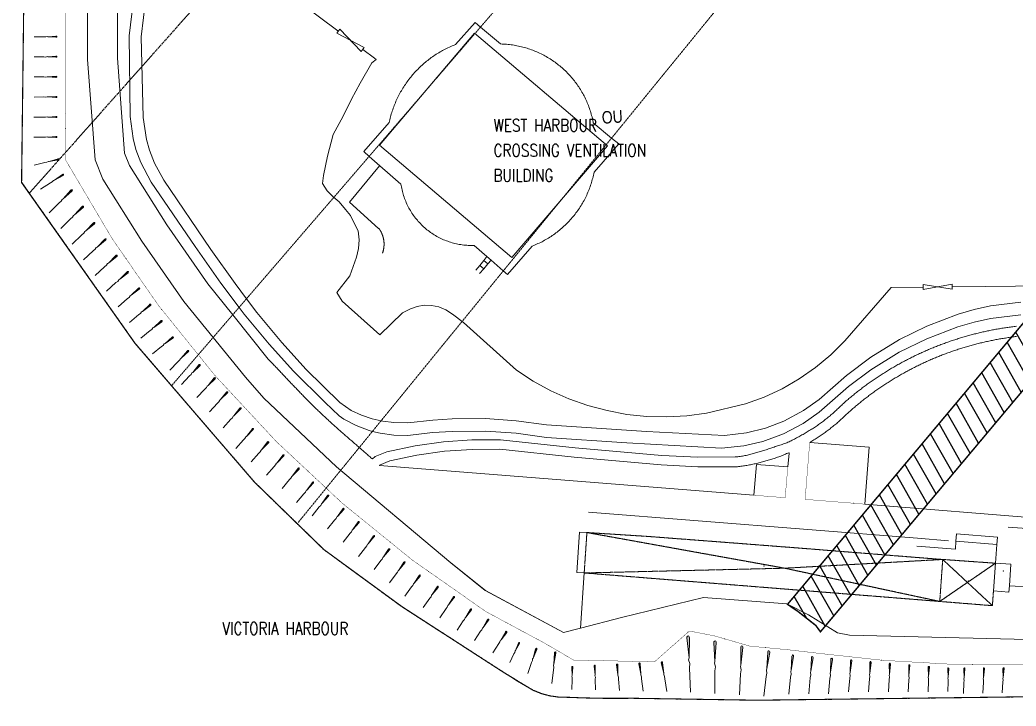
# Model space of a CAD drawing. Header units: millimetres. Extents: x 833924389 to 835767163, y 817400000 to 818811854.
# Drawn here: x 833941157 to 834141050, y 817740402 to 817878026 of the extents above; entities that cross this region are included whole.
import ezdxf

# ---------------------------------------------------------------- set-up
doc = ezdxf.new("R2010")
doc.units = ezdxf.units.MM
doc.header["$LTSCALE"] = 10
doc.header["$MEASUREMENT"] = 0
for name, pattern in [('11sw3b$0$B1_DASHED', [6.5, 1, 5, -0.5]), ('11sw3b$0$B1_HIDDEN', [5.5, 0, 5, -0.5]), ('CENTER', [2, 1.25, -0.25, 0.25, -0.25]), ('DGN Style 2', [15.39188, 9.235128, -6.156752]), ('HIDDEN', [0.375, 0.25, -0.125])]:
    doc.linetypes.add(name, pattern=pattern)
for name, color, linetype, lineweight in [('01_Base_Plan', 5, 'Continuous', 5), ('02_Buiding_Height_Limit', 1, 'CENTER', 18), ('11_Text', 7, 'Continuous', 25)]:
    doc.layers.add(name, color=color, linetype=linetype, lineweight=lineweight)
doc.layers.add('_Drainage Reserve', color=40, linetype='Continuous')
doc.styles.add('CAD_2500_2.5mm', font='arial.ttf', dxfattribs={"width": 0.8, "height": 6.25})
doc.styles.add('ROMANS', font='romans.shx', dxfattribs={"width": 0.8})
doc.linetypes.add('11sw3b$0$B1_BDYF', pattern='A,2.5,-0.5,[130,ltypeshp.shx,S=0.5,R=0,X=0,Y=0],-0.5', length=3.5)

# ---------------------------------------------------------------- blocks, each defined once
blk = doc.blocks.new('11sw3b$0$SLOPE')
at = {"linetype": 'Continuous'}
h = blk.add_hatch(color=0, dxfattribs=at)
edge = h.paths.add_edge_path()
edge.add_line((3.58, 0), (0.31, 0.41))
edge.add_ellipse((0.3, 0.01), major_axis=(0, 0.41), ratio=0.731707, start_angle=358.8413, end_angle=551.2243)
edge.add_line((0.3, -0.4), (3.58, 0))
at = {"color": 0, "linetype": 'Continuous'}
for p, q in [((3.58, 0), (0.3, 0.42)), ((0.3, -0.4), (3.58, 0)), ((3.58, 0), (3.88, -0.14)), ((3.88, -0.14), (4.48, 0.14)), ((4.48, 0.14), (5.18, 0)), ((5.18, 0), (9.13, 0))]:
    blk.add_line(p, q, dxfattribs=at)
blk.add_ellipse((0.3, 0.01), major_axis=(0, 0.41), ratio=0.731707, start_param=6.120326, end_param=9.620679, dxfattribs=at)
blk = doc.blocks.new('11sw3b$0$BDYGA')
at = {"color": 0, "linetype": 'Continuous'}
for p, q in [((0, 0.5), (0, -0.5)), ((1, -0.5), (0, 0.5)), ((0, -0.5), (1, 0.5)), ((1, 0.5), (1, -0.5))]:
    blk.add_line(p, q, dxfattribs=at)

msp = doc.modelspace()

# ---------------------------------------------------------------- hatches: boundary and pattern name
at = {"layer": '_Drainage Reserve'}
h = msp.add_hatch(dxfattribs=at)
h.set_pattern_fill('ANSI31', color=256, scale=20000, angle=75, style=0)
h.paths.add_polyline_path([(834211419, 817954399), (834238350, 817992338), (834245717, 817987808), (834219888, 817951520), (834217855, 817893636), (834101792, 817755300), (834100861, 817756570), (834097304, 817759365), (834095187, 817760805), (834209344, 817896939)])

# ---------------------------------------------------------------- linework, layer by layer
at = {"layer": '01_Base_Plan', "linetype": 'Continuous'}
for p, q in [((834035695, 817829831), (834034879, 817830546)), ((834033441, 817828798), (834034222, 817828125)), ((834034234, 817829762), (834035073, 817829110)), ((834128989, 817773458), (834129097, 817774940)), ((834137306, 817774294), (834129097, 817774940)), ((834137175, 817772814), (834137306, 817774294)), ((834136511, 817763485), (834136908, 817769053)), ((834136511, 817763485), (834139619, 817763263))]:
    msp.add_line(p, q, dxfattribs=at)
at = {"layer": '01_Base_Plan', "linetype": '11sw3b$0$B1_BDYF'}
msp.add_line((834115983, 817824376), (834122383, 817824437), dxfattribs=at)
at = {"layer": '01_Base_Plan', "linetype": '11sw3b$0$B1_DASHED'}
for p in [(834125735, 817761388), (834136908, 817769053)]:
    msp.add_line(p, (834126334, 817769806), dxfattribs=at)
at = {"layer": '01_Base_Plan', "linetype": 'DGN Style 2', "flags": 128}
msp.add_lwpolyline([(834338622, 817759277), (834338622, 817759277), (834330916, 817747247), (834329804, 817745825), (834328533, 817744542), (834327121, 817743415), (834325588, 817742461), (834323954, 817741692), (834322242, 817741118), (834320064, 817740692), (834269700, 817740420), (834219947, 817740502), (834189157, 817741111), (834167964, 817742593), (834089219, 817741581), (834063785, 817741978), (834061978, 817741960), (834060171, 817741956), (834058364, 817741968), (834056557, 817741996), (834054750, 817742038), (834052944, 817742096), (834051139, 817742168), (834049333, 817742204), (834047545, 817742456), (834045800, 817742920), (834044123, 817743590), (834042570, 817744514), (834041023, 817745449), (834039482, 817746393), (834037701, 817747503), (834017750, 817760377), (834002137, 817771798), (833988178, 817785373), (833964222, 817813228), (833941494, 817845470), (833942147, 817900018), (833942261, 817909601), (833942223, 817939877), (833942513, 817969773), (833941157, 817989367), (833943346, 818000018)], dxfattribs=at)
at = {"layer": '01_Base_Plan', "linetype": '11sw3b$0$B1_DASHED', "flags": 128}
for points in [[(834429229, 817872532), (834429231, 817872528), (834429982, 817870602), (834430542, 817868884), (834431342, 817865505), (834430618, 817863856), (834429459, 817862478), (834427958, 817861482), (834426238, 817860949), (834424250, 817860949), (834407947, 817845723), (834402585, 817842839), (834387908, 817828448), (834381119, 817822825), (834376739, 817816234), (834357952, 817790582), (834352079, 817785795), (834346929, 817775094), (834338952, 817759753), (834330929, 817747229), (834329817, 817745807), (834328546, 817744523), (834327134, 817743397), (834325601, 817742443), (834323967, 817741674), (834322255, 817741100), (834320077, 817740674), (834269713, 817740402), (834219960, 817740484), (834189170, 817741093), (834167977, 817742575), (834089232, 817741562), (834063798, 817741960), (834061991, 817741941), (834060184, 817741938), (834058377, 817741950), (834056570, 817741977), (834054764, 817742020), (834052957, 817742077), (834051152, 817742150), (834049346, 817742186), (834047558, 817742438), (834045813, 817742902), (834044136, 817743572), (834042583, 817744496), (834041036, 817745430), (834039496, 817746375), (834037714, 817747485), (834017763, 817760359), (834002150, 817771780), (833988191, 817785355), (833964235, 817813209), (833941507, 817845452), (833942160, 817900000), (833942274, 817909583), (833942236, 817939859), (833942526, 817969755), (833941171, 817989349), (833943359, 818000000)], [(834126334, 817769806), (834124702, 817769923), (834097070, 817772128), (834084909, 817773069), (834067145, 817774430), (834054932, 817775207), (834054538, 817769343), (834054388, 817767103), (834054403, 817767102), (834125735, 817761388)], [(834054932, 817775207), (834094620, 817768054), (834125735, 817761388), (834131290, 817765200), (834136908, 817769053)], [(834054388, 817767103), (834094620, 817768054), (834126334, 817769806), (834131290, 817765200), (834136301, 817760542)], [(834125735, 817761388), (834136301, 817760542), (834136511, 817763485)]]:
    msp.add_lwpolyline(points, dxfattribs=at)
at = {"layer": '01_Base_Plan', "linetype": '11sw3b$0$B1_HIDDEN', "flags": 128}
for points in [[(834356476, 817806061), (834356475, 817806060), (834353345, 817801092), (834348163, 817792024), (834341985, 817781262), (834337800, 817773838), (834333913, 817766265), (834328532, 817756200), (834321657, 817754706), (834314881, 817753111), (834306767, 817751336), (834293676, 817749888), (834251067, 817749260), (834225535, 817749260), (834207535, 817749162), (834176426, 817748966), (834157350, 817748869), (834129069, 817748733), (834114286, 817749581), (834102048, 817750914), (834095263, 817751701), (834087629, 817752428), (834080481, 817754488), (834075513, 817755457), (834068485, 817749278), (834052249, 817749641), (834046190, 817753155), (834034647, 817759359), (834019853, 817769728), (834005821, 817781109), (833992622, 817793444), (833980320, 817806675), (833968978, 817820738), (833959702, 817834092), (833950299, 817849980), (833950140, 817900000), (833949823, 817999892), (833949823, 818000000)], [(834099644, 817793300), (834098719, 817781868), (834110673, 817780902)], [(834095251, 817788381), (834094712, 817782195), (834088429, 817782692)]]:
    msp.add_lwpolyline(points, dxfattribs=at)
at = {"layer": '01_Base_Plan', "linetype": '11sw3b$0$B1_BDYF', "flags": 128}
for points in [[(834160589, 817753870), (834160584, 817753869), (834157830, 817753459), (834154472, 817753500), (834107596, 817754628), (834105227, 817755065), (834099366, 817758699), (834095050, 817760885), (834078358, 817762168), (834061881, 817758152), (834053647, 817756048), (834053643, 817756047), (834050265, 817755184), (834034550, 817763579), (834027603, 817769122), (834004658, 817788360), (833990092, 817802139), (833986430, 817806342), (833974076, 817821522), (833965647, 817833639), (833957767, 817846110), (833956261, 817849957), (833954733, 817870114), (833954735, 817906492), (833954741, 817918468), (833954767, 817966348), (833954815, 817997398), (833954812, 818000000)], [(834005075, 817875784), (834004958, 817875871), (833993616, 817884351), (833976235, 817897344), (833975427, 817898707), (833974886, 817900196), (833974631, 817901760), (833974671, 817903345), (833975004, 817904894), (833975620, 817906354), (833982802, 817916344), (833984151, 817998092), (833984535, 818000000)], [(834012670, 817870077), (834012312, 817870346), (834009952, 817872119)], [(834012670, 817870077), (834011788, 817869417), (834009403, 817865323), (834007665, 817862121), (834006018, 817858737), (834004006, 817855078), (834002908, 817850687), (834002085, 817846845), (834001907, 817845208), (834002814, 817843771), (834004016, 817842569), (834005195, 817841539), (834006476, 817839984), (834007482, 817838795), (834008122, 817837514), (834009033, 817835696), (834009219, 817833932), (834009097, 817832164), (834008670, 817830443), (834007391, 817826720), (834004738, 817823336), (834005794, 817821620), (834013397, 817814877), (834017932, 817819294), (834019516, 817820095), (834020838, 817820566), (834022292, 817820794), (834023763, 817820757), (834025204, 817820457), (834026627, 817819874), (834027968, 817818992), (834030184, 817817353), (834040814, 817807758), (834044164, 817805572), (834047677, 817803657), (834051330, 817802027), (834055100, 817800691), (834058965, 817799657), (834062923, 817798916), (834066927, 817798492), (834070952, 817798390), (834074972, 817798608), (834078962, 817799146), (834086739, 817801031), (834090478, 817802389), (834094087, 817804063), (834097537, 817806042), (834100805, 817808311), (834103865, 817810853), (834106694, 817813649), (834115983, 817824376)], [(834128231, 817824493), (834134884, 817824557), (834146940, 817824672)]]:
    msp.add_lwpolyline(points, dxfattribs=at)
at = {"layer": '01_Base_Plan', "linetype": 'HIDDEN', "ltscale": 20, "flags": 128}
for points in [[(834139922, 818000000), (834033585, 817876599), (834011233, 817850660), (833997428, 817834639), (833995064, 817831895), (833986628, 817822106), (833985134, 817820373), (833983858, 817818891), (833971591, 817804656)], [(834178722, 818000000), (834059889, 817854330), (834038148, 817827680), (834035947, 817824982), (834032006, 817820151), (834023308, 817809489), (834021017, 817806681), (834013625, 817797619), (834011900, 817795505), (834009256, 817792263), (833996984, 817777220)]]:
    msp.add_lwpolyline(points, dxfattribs=at)
at = {"layer": '01_Base_Plan', "flags": 128}
for points in [[(834154470, 817753498), (834107594, 817754626), (834105225, 817755063), (834099364, 817758697), (834095048, 817760883), (834078356, 817762166), (834061879, 817758150), (834053645, 817756046), (834053641, 817756045), (834050263, 817755182), (834034548, 817763577), (834027601, 817769120), (834004656, 817788358), (833990090, 817802137), (833986428, 817806340), (833974074, 817821520), (833965645, 817833637), (833957765, 817846108), (833956259, 817849955), (833954731, 817870112), (833954733, 817906490)], [(834167975, 817742573), (834089230, 817741560), (834063796, 817741958), (834061989, 817741939), (834060182, 817741936), (834058375, 817741948), (834056568, 817741975), (834054762, 817742018), (834052955, 817742075), (834051150, 817742148), (834049344, 817742184), (834047556, 817742436), (834045811, 817742900), (834044134, 817743570), (834042581, 817744494), (834041034, 817745428), (834039494, 817746373), (834037712, 817747483), (834017761, 817760357), (834002148, 817771778), (833988189, 817785353), (833964233, 817813207), (833941505, 817845450), (833942158, 817899998)]]:
    msp.add_lwpolyline(points, dxfattribs=at)
at = {"layer": '01_Base_Plan', "linetype": 'Continuous', "flags": 128}
for points in [[(833960699, 817906496), (833960722, 817870342), (833962165, 817851305), (833963136, 817848826), (833970639, 817836950), (833978877, 817825108), (833983858, 817818891), (833990991, 817809987), (833991170, 817809802), (833991339, 817809627), (833991509, 817809451), (833991678, 817809275), (833991847, 817809098), (833992016, 817808922), (833992185, 817808745), (833992354, 817808569), (833992522, 817808392), (833992691, 817808215), (833992859, 817808038), (833993027, 817807861), (833993195, 817807683), (833993364, 817807506), (833993532, 817807329), (833993700, 817807151), (833993868, 817806974), (833994036, 817806796), (833994203, 817806619), (833994371, 817806441), (833994539, 817806264), (833994707, 817806086), (833994875, 817805909), (833995043, 817805731), (833995211, 817805554), (833995379, 817805376), (833995547, 817805199), (833995716, 817805022), (833995884, 817804845), (833996052, 817804668), (833996221, 817804491), (833996389, 817804314), (833996558, 817804137), (833996727, 817803961), (833996896, 817803784), (833997065, 817803608), (833997234, 817803432), (833997404, 817803256), (833997574, 817803080), (833997743, 817802905), (833997914, 817802730), (833998084, 817802555), (833998254, 817802380), (833998425, 817802205), (833998596, 817802031), (833998768, 817801857), (833998939, 817801683), (833999111, 817801510), (833999283, 817801337), (833999456, 817801164), (833999628, 817800992), (833999801, 817800819), (833999975, 817800648), (834000148, 817800476), (834000322, 817800305), (834000497, 817800135), (834000672, 817799964), (834000847, 817799794), (834001023, 817799625), (834001199, 817799456), (834001375, 817799287), (834001552, 817799119), (834001730, 817798951), (834001907, 817798784), (834002086, 817798617), (834002264, 817798450), (834002443, 817798284), (834002622, 817798118), (834002802, 817797953), (834002982, 817797788), (834003163, 817797623), (834003344, 817797458), (834003525, 817797294), (834003706, 817797130), (834003888, 817796967), (834004070, 817796803), (834004252, 817796640), (834004434, 817796477), (834004617, 817796315), (834004800, 817796153), (834004983, 817795990), (834005166, 817795829), (834005350, 817795667), (834005533, 817795505), (834005717, 817795344), (834005901, 817795183), (834006085, 817795022), (834006269, 817794861), (834006453, 817794700), (834006638, 817794539), (834006822, 817794379), (834007006, 817794218), (834007191, 817794058), (834007376, 817793897), (834007560, 817793737), (834007745, 817793577), (834007929, 817793417), (834008114, 817793256), (834008298, 817793096), (834008483, 817792936), (834008667, 817792776), (834008852, 817792615), (834009036, 817792455), (834009220, 817792295), (834009256, 817792263), (834009404, 817792134), (834009588, 817791974), (834009772, 817791813), (834009956, 817791653), (834010139, 817791492), (834010322, 817791331), (834010506, 817791170), (834010688, 817791009), (834010871, 817790848), (834011054, 817790686), (834011236, 817790524), (834011418, 817790363), (834011600, 817790201), (834011781, 817790038), (834011889, 817789978), (834012073, 817790130), (834012257, 817790284), (834012443, 817790440)], [(833964191, 817884288), (833963088, 817874848), (833963263, 817858643), (833963870, 817854219), (833964447, 817852057), (833965414, 817849435), (833967510, 817845492), (833976318, 817832552), (833981449, 817825232), (833985134, 817820373), (833986176, 817818999), (833991170, 817812968), (833996038, 817807580), (834002381, 817801262), (834005229, 817798591), (834006139, 817797947), (834008639, 817796673), (834011249, 817795674), (834011900, 817795505), (834013413, 817795114), (834016180, 817794723), (834018975, 817794682), (834023974, 817795241), (834027878, 817795490), (834034583, 817795520), (834040717, 817795114), (834046805, 817794264), (834062975, 817793185), (834081946, 817792145), (834086395, 817792597), (834090208, 817793468), (834094401, 817795011), (834098347, 817797111), (834101537, 817799373), (834107417, 817804532), (834111899, 817807869), (834117613, 817811377), (834123128, 817814089), (834129393, 817816477), (834132618, 817817397), (834135893, 817818115), (834141987, 817818903)], [(833966420, 817882435), (833965495, 817874665), (833965880, 817858463), (833966568, 817854050), (833967181, 817851899), (833968193, 817849294), (833970052, 817845856), (833979489, 817831991), (833984316, 817825141), (833986628, 817822106), (833988717, 817819362), (833993713, 817813334), (833998571, 817807937), (834005383, 817801309), (834007656, 817799683), (834009690, 817798753), (834011809, 817798039), (834013625, 817797619), (834013987, 817797536), (834016205, 817797253), (834019000, 817797216), (834023998, 817797776), (834027902, 817798024), (834034608, 817798052), (834040741, 817797644), (834046830, 817796794), (834066906, 817795482), (834082530, 817794689), (834086970, 817795230), (834090767, 817796169), (834094424, 817797554), (834098368, 817799656), (834101557, 817801921), (834107005, 817806726), (834111920, 817810416), (834117635, 817813921), (834123151, 817816631), (834129417, 817819017), (834132642, 817819935), (834135917, 817820652), (834142012, 817821437)], [(834034879, 817830546), (834034879, 817830546), (834032316, 817832794), (834032016, 817832788), (834031716, 817832787), (834031416, 817832793), (834031116, 817832805), (834030817, 817832823), (834030518, 817832848), (834030219, 817832878), (834029921, 817832915), (834029625, 817832958), (834029329, 817833008), (834029034, 817833063), (834028740, 817833125), (834028448, 817833193), (834028157, 817833267), (834027868, 817833347), (834027581, 817833433), (834027295, 817833524), (834027012, 817833622), (834026730, 817833726), (834026451, 817833836), (834026174, 817833951), (834025900, 817834072), (834025628, 817834199), (834025359, 817834332), (834025092, 817834470), (834024829, 817834613), (834024569, 817834763), (834024311, 817834917), (834024058, 817835077), (834023807, 817835242), (834023560, 817835412), (834023317, 817835588), (834023077, 817835768), (834022841, 817835954), (834022609, 817836144), (834022381, 817836339), (834022158, 817836539), (834021938, 817836743), (834021723, 817836952), (834021512, 817837166), (834021306, 817837384), (834021104, 817837606), (834020907, 817837832), (834020715, 817838062), (834020527, 817838296), (834020345, 817838534), (834020167, 817838776), (834019995, 817839022), (834019828, 817839271), (834019666, 817839523), (834019509, 817839779), (834019358, 817840038), (834019212, 817840300), (834019072, 817840565), (834018937, 817840833), (834018808, 817841104), (834018684, 817841378), (834018566, 817841654), (834018454, 817841932), (834018348, 817842212), (834018248, 817842495), (834018154, 817842780), (834018065, 817843067), (834017983, 817843355), (834017906, 817843645), (834017836, 817843937), (834017772, 817844230), (834017714, 817844524), (834017621, 817845086), (834011233, 817850660), (834010140, 817851614), (834015242, 817857424), (834015306, 817857717), (834015374, 817858010), (834015445, 817858301), (834015521, 817858591), (834015601, 817858880), (834015685, 817859168), (834015772, 817859455), (834015864, 817859741), (834015960, 817860025), (834016060, 817860308), (834016163, 817860590), (834016271, 817860870), (834016382, 817861148), (834016498, 817861425), (834016617, 817861701), (834016740, 817861974), (834016867, 817862246), (834016997, 817862516), (834017131, 817862784), (834017270, 817863051), (834017411, 817863315), (834017557, 817863577), (834017706, 817863838), (834017858, 817864096), (834018015, 817864352), (834018175, 817864606), (834018338, 817864858), (834018505, 817865107), (834018675, 817865354), (834018849, 817865599), (834019026, 817865841), (834019206, 817866080), (834019390, 817866317), (834019577, 817866552), (834019768, 817866784), (834019961, 817867013), (834020158, 817867239), (834020358, 817867463), (834020561, 817867684), (834020767, 817867902), (834020976, 817868117), (834021188, 817868329), (834021403, 817868539), (834021621, 817868745), (834021841, 817868948), (834022065, 817869148), (834022291, 817869345), (834022520, 817869539), (834022752, 817869730), (834022986, 817869917), (834023223, 817870101), (834023463, 817870282), (834023705, 817870459), (834023949, 817870633), (834024196, 817870803), (834024445, 817870970), (834024697, 817871134), (834024950, 817871294), (834025206, 817871451), (834025464, 817871604), (834025725, 817871753), (834025987, 817871899), (834026251, 817872041), (834026517, 817872179), (834026785, 817872313), (834027055, 817872444), (834027327, 817872571), (834027601, 817872695), (834027876, 817872814), (834028153, 817872930), (834028539, 817873083), (834032491, 817877519), (834033585, 817876599), (834037625, 817873203), (834037925, 817873194), (834038224, 817873181), (834038524, 817873163), (834038823, 817873140), (834039122, 817873112), (834039420, 817873080), (834039718, 817873043), (834040015, 817873002), (834040311, 817872956), (834040607, 817872905), (834040902, 817872850), (834041196, 817872790), (834041489, 817872726), (834041781, 817872657), (834042072, 817872584), (834042361, 817872506), (834042650, 817872424), (834042937, 817872337), (834043223, 817872246), (834043507, 817872150), (834043790, 817872050), (834044071, 817871945), (834044351, 817871837), (834044629, 817871723), (834044905, 817871606), (834045179, 817871484), (834045451, 817871358), (834045721, 817871228), (834045990, 817871094), (834046256, 817870955), (834046520, 817870813), (834046781, 817870666), (834047041, 817870515), (834047298, 817870361), (834047553, 817870202), (834047805, 817870039), (834048054, 817869873), (834048301, 817869703), (834048545, 817869528), (834048787, 817869351), (834049026, 817869169), (834049262, 817868984), (834049495, 817868795), (834049725, 817868602), (834049952, 817868406), (834050176, 817868206), (834050396, 817868003), (834050614, 817867797), (834050828, 817867587), (834051040, 817867374), (834051247, 817867157), (834051452, 817866938), (834051653, 817866715), (834051850, 817866489), (834052044, 817866261), (834052235, 817866029), (834052422, 817865794), (834052605, 817865556), (834052784, 817865316), (834052960, 817865073), (834053132, 817864827), (834053300, 817864578), (834053464, 817864327), (834053624, 817864074), (834053780, 817863818), (834053933, 817863559), (834054081, 817863298), (834054225, 817863035), (834054365, 817862770), (834054501, 817862503), (834054633, 817862233), (834054761, 817861962), (834054884, 817861688), (834055003, 817861413), (834055118, 817861136), (834055229, 817860857), (834055335, 817860576), (834055437, 817860294), (834055534, 817860010), (834055627, 817859725), (834055716, 817859439), (834055800, 817859151), (834055880, 817858861), (834055955, 817858571), (834056026, 817858279), (834056092, 817857987), (834056209, 817857405), (834059889, 817854330), (834061308, 817853144), (834056360, 817847458), (834056301, 817847164), (834056237, 817846871), (834056168, 817846579), (834056096, 817846288), (834056018, 817845998), (834055937, 817845709), (834055851, 817845422), (834055761, 817845136), (834055667, 817844851), (834055568, 817844568), (834055465, 817844286), (834055358, 817844006), (834055247, 817843727), (834055131, 817843450), (834055011, 817843175), (834054888, 817842902), (834054760, 817842631), (834054628, 817842361), (834054492, 817842094), (834054352, 817841829), (834054208, 817841565), (834054060, 817841304), (834053908, 817841046), (834053752, 817840789), (834053592, 817840535), (834053429, 817840284), (834053262, 817840035), (834053091, 817839788), (834052916, 817839544), (834052738, 817839303), (834052556, 817839064), (834052371, 817838828), (834052182, 817838595), (834051989, 817838365), (834051794, 817838138), (834051594, 817837914), (834051392, 817837692), (834051186, 817837474), (834050977, 817837259), (834050764, 817837047), (834050549, 817836839), (834050330, 817836633), (834050108, 817836431), (834049883, 817836233), (834049656, 817836037), (834049425, 817835846), (834049191, 817835657), (834048955, 817835472), (834048716, 817835291), (834048474, 817835114), (834048230, 817834940), (834047983, 817834769), (834047733, 817834603), (834047481, 817834440), (834047227, 817834281), (834046970, 817834126), (834046711, 817833975), (834046450, 817833828), (834046186, 817833684), (834045920, 817833545), (834045653, 817833410), (834045383, 817833278), (834045111, 817833151), (834044838, 817833028), (834044562, 817832909), (834044285, 817832794), (834043916, 817832649), (834038993, 817826938), (834038148, 817827680), (834035695, 817829831)], [(834032391, 817875386), (834013341, 817852937), (834039887, 817830400), (834059038, 817852746), (834032391, 817875386)], [(834013913, 817831244), (834013924, 817831276), (834013936, 817831307), (834013946, 817831339), (834013957, 817831371), (834013967, 817831402), (834013978, 817831434), (834013988, 817831466), (834013997, 817831498), (834014007, 817831530), (834014016, 817831562), (834014026, 817831595), (834014035, 817831627), (834014044, 817831659), (834014052, 817831692), (834014060, 817831724), (834014069, 817831756), (834014077, 817831789), (834014084, 817831822), (834014092, 817831854), (834014099, 817831887), (834014107, 817831920), (834014114, 817831952), (834014120, 817831985), (834014127, 817832018), (834014133, 817832051), (834014139, 817832084), (834014145, 817832117), (834014151, 817832150), (834014157, 817832183), (834014162, 817832216), (834014167, 817832249), (834014172, 817832282), (834014177, 817832315), (834014181, 817832348), (834014185, 817832382), (834014189, 817832415), (834014193, 817832448), (834014197, 817832481), (834014200, 817832515), (834014204, 817832548), (834014207, 817832581), (834014209, 817832615), (834014212, 817832648), (834014214, 817832682), (834014217, 817832715), (834014219, 817832748), (834014220, 817832782), (834014222, 817832815), (834014223, 817832849), (834014224, 817832882), (834014225, 817832916), (834014226, 817832949), (834014226, 817832983), (834014227, 817833016), (834014227, 817833050), (834014227, 817833083), (834014226, 817833116), (834014226, 817833150), (834014225, 817833183), (834014224, 817833217), (834014223, 817833250), (834014222, 817833284), (834014220, 817833317), (834014218, 817833351), (834014216, 817833384), (834014214, 817833418), (834014211, 817833451), (834014209, 817833484), (834014206, 817833518), (834014203, 817833551), (834014199, 817833584), (834014196, 817833618), (834014192, 817833651), (834014188, 817833684), (834014184, 817833717), (834014180, 817833751), (834014175, 817833784), (834014171, 817833817), (834014166, 817833850), (834014160, 817833883), (834014155, 817833916), (834014150, 817833949), (834014144, 817833982), (834014138, 817834015), (834014132, 817834048), (834014125, 817834081), (834014118, 817834114), (834014112, 817834147), (834014105, 817834179), (834014097, 817834212), (834014090, 817834245), (834014082, 817834277), (834014074, 817834310), (834014066, 817834342), (834014058, 817834375), (834014050, 817834407), (834014041, 817834440), (834014032, 817834472), (834014023, 817834504), (834014014, 817834536), (834014004, 817834568), (834013995, 817834600), (834013985, 817834632), (834013975, 817834664), (834013964, 817834696), (834013954, 817834728), (834013943, 817834760), (834013932, 817834791), (834013921, 817834823), (834013910, 817834854), (834013899, 817834886), (834013887, 817834917), (834013875, 817834949), (834013863, 817834980), (834013851, 817835011), (834013838, 817835042), (834013826, 817835073), (834013813, 817835104), (834013800, 817835135), (834013786, 817835166), (834013773, 817835196), (834013760, 817835227), (834013746, 817835258), (834013732, 817835288), (834013718, 817835318), (834013703, 817835348), (834013688, 817835379), (834013674, 817835409), (834013659, 817835439), (834013644, 817835468), (834013628, 817835498), (834013613, 817835528), (834013597, 817835557), (834013581, 817835587), (834013565, 817835616), (834013549, 817835646), (834013532, 817835675), (834013516, 817835704), (834013499, 817835733), (834013482, 817835762), (834013465, 817835790), (834013448, 817835819), (834013430, 817835848), (834013412, 817835876), (834013394, 817835904), (834013376, 817835933), (834013358, 817835961), (834013340, 817835989), (834013321, 817836016), (834013302, 817836044), (834013284, 817836072), (834013264, 817836099), (834013245, 817836127), (834013226, 817836154), (834013206, 817836181), (834013134, 817836215), (834007259, 817841458), (834013327, 817848776)], [(834034879, 817830546), (834034879, 817830546), (834034234, 817829762), (834033441, 817828798), (834032624, 817827805)], [(834033399, 817827172), (834034222, 817828125), (834035073, 817829110), (834035695, 817829831)], [(834012443, 817790440), (834014800, 817791407), (834020500, 817792607), (834026145, 817793395), (834031831, 817793793), (834037567, 817793799), (834052578, 817792203), (834069982, 817790682), (834077218, 817790297), (834084715, 817790360), (834084958, 817790386), (834085200, 817790415), (834085443, 817790446), (834085684, 817790479), (834085926, 817790515), (834086167, 817790554), (834086408, 817790596), (834086648, 817790641), (834086887, 817790689), (834087126, 817790740), (834087364, 817790794), (834087602, 817790850), (834087839, 817790909), (834088076, 817790969), (834088312, 817791032), (834088548, 817791096), (834088783, 817791162), (834089017, 817791230), (834089252, 817791299), (834089485, 817791370), (834089719, 817791442), (834089952, 817791514), (834090184, 817791589), (834090417, 817791664), (834090649, 817791739), (834090881, 817791816), (834091113, 817791893), (834091344, 817791970), (834091576, 817792048), (834091807, 817792126), (834092039, 817792205), (834092270, 817792283), (834092501, 817792361), (834092733, 817792439), (834092964, 817792517), (834093196, 817792594), (834093428, 817792671), (834093660, 817792747), (834093892, 817792822), (834094125, 817792897), (834094358, 817792970), (834094592, 817793039), (834094819, 817793130), (834095044, 817793226), (834095268, 817793322), (834095492, 817793421), (834095713, 817793524), (834095933, 817793631), (834096150, 817793742), (834096367, 817793854), (834096584, 817793967), (834096800, 817794081), (834097015, 817794195), (834097231, 817794311), (834097446, 817794426), (834097661, 817794543), (834097875, 817794659), (834098090, 817794776), (834098305, 817794892), (834098519, 817795009), (834098733, 817795127), (834098938, 817795261), (834099144, 817795391), (834099351, 817795521), (834099558, 817795650), (834099765, 817795780), (834099972, 817795909), (834100179, 817796039), (834100385, 817796170), (834100591, 817796302), (834100796, 817796435), (834100999, 817796570), (834101201, 817796708), (834101402, 817796847), (834101601, 817796988), (834101798, 817797132), (834101995, 817797276), (834102191, 817797422), (834102386, 817797569), (834102580, 817797718), (834102773, 817797868), (834102964, 817798019), (834103155, 817798172), (834103344, 817798326), (834103533, 817798481), (834103720, 817798638), (834103907, 817798796), (834104092, 817798955), (834104275, 817799116), (834104457, 817799279), (834104638, 817799443), (834104818, 817799609), (834104996, 817799776), (834105174, 817799943), (834105351, 817800111), (834105529, 817800279), (834105706, 817800447), (834105883, 817800615), (834106061, 817800783), (834106239, 817800949), (834106418, 817801115), (834106598, 817801280), (834106780, 817801444), (834106963, 817801606), (834107148, 817801766), (834107334, 817801924), (834107520, 817802081), (834107707, 817802238), (834107895, 817802394), (834108083, 817802550), (834108272, 817802705), (834108462, 817802859), (834108652, 817803012), (834108843, 817803164), (834109034, 817803316), (834109226, 817803467), (834109418, 817803618), (834109611, 817803768), (834109805, 817803916), (834109999, 817804065), (834110194, 817804212), (834110389, 817804359), (834110585, 817804505), (834110781, 817804650), (834110978, 817804794), (834111176, 817804938), (834111374, 817805080), (834111573, 817805223), (834111772, 817805364), (834111972, 817805504), (834112172, 817805644), (834112373, 817805783), (834112574, 817805921), (834112776, 817806059), (834112978, 817806196), (834113181, 817806331), (834113385, 817806467), (834113589, 817806601), (834113793, 817806734), (834113998, 817806867), (834114204, 817806999), (834114410, 817807130), (834114616, 817807261), (834114823, 817807390), (834115031, 817807519), (834115239, 817807647), (834115447, 817807774), (834115656, 817807901), (834115866, 817808026), (834116076, 817808151), (834116286, 817808275), (834116497, 817808398), (834116708, 817808521), (834116920, 817808642), (834117133, 817808763), (834117345, 817808883), (834117559, 817809002), (834117772, 817809120), (834117986, 817809238), (834118201, 817809354), (834118416, 817809470), (834118632, 817809585), (834118848, 817809699), (834119064, 817809812), (834119281, 817809925), (834119498, 817810036), (834119716, 817810147), (834119934, 817810257), (834120152, 817810366), (834120371, 817810474), (834120590, 817810582), (834120810, 817810688), (834121030, 817810794), (834121251, 817810899), (834121472, 817811003), (834121693, 817811106), (834121915, 817811209), (834122137, 817811310), (834122360, 817811411), (834122583, 817811511), (834122806, 817811610), (834123030, 817811708), (834123254, 817811805), (834123478, 817811901), (834123703, 817811996), (834123928, 817812091), (834124154, 817812185), (834124380, 817812278), (834124606, 817812370), (834124832, 817812461), (834125059, 817812551), (834125287, 817812640), (834125514, 817812729), (834125742, 817812817), (834125970, 817812903), (834126199, 817812989), (834126428, 817813074), (834126657, 817813158), (834126887, 817813242), (834127117, 817813324), (834127347, 817813405), (834127578, 817813486), (834127809, 817813566), (834128040, 817813644), (834128271, 817813722), (834128503, 817813799), (834128735, 817813875), (834128968, 817813951), (834129200, 817814025), (834129433, 817814098), (834129666, 817814171), (834129900, 817814242), (834130134, 817814313), (834130368, 817814383), (834130602, 817814452), (834130836, 817814520), (834131071, 817814587), (834131306, 817814654), (834131542, 817814719), (834131777, 817814783), (834132013, 817814847), (834132249, 817814909), (834132486, 817814971), (834132722, 817815032), (834132959, 817815092), (834133196, 817815151), (834133433, 817815209), (834133670, 817815266), (834133908, 817815322), (834134146, 817815377), (834134384, 817815432), (834134622, 817815485), (834134861, 817815538), (834135100, 817815590), (834135339, 817815640), (834135578, 817815690), (834135817, 817815739), (834136056, 817815787), (834136296, 817815834), (834136536, 817815880), (834136776, 817815925), (834137016, 817815970), (834137256, 817816013), (834137497, 817816055), (834137738, 817816097), (834137979, 817816137), (834138220, 817816177), (834138461, 817816216), (834138702, 817816254), (834138943, 817816290), (834139185, 817816326), (834139427, 817816361), (834139668, 817816395), (834139910, 817816428), (834140153, 817816461), (834140395, 817816492), (834140637, 817816522), (834140880, 817816552), (834141122, 817816580)], [(834141125, 817814527), (834140882, 817814497), (834140640, 817814467), (834140398, 817814436), (834140156, 817814403), (834139914, 817814370), (834139672, 817814336), (834139431, 817814301), (834139189, 817814265), (834138948, 817814227), (834138706, 817814189), (834138465, 817814150), (834138224, 817814110), (834137983, 817814069), (834137742, 817814028), (834137502, 817813985), (834137261, 817813941), (834137021, 817813896), (834136781, 817813850), (834136541, 817813804), (834136302, 817813756), (834136062, 817813707), (834135823, 817813658), (834135584, 817813607), (834135346, 817813556), (834135107, 817813504), (834134869, 817813450), (834134631, 817813396), (834134393, 817813341), (834134155, 817813284), (834133918, 817813227), (834133680, 817813169), (834133443, 817813110), (834133206, 817813050), (834132969, 817812989), (834132733, 817812928), (834132497, 817812865), (834132261, 817812801), (834132026, 817812736), (834131790, 817812671), (834131555, 817812604), (834131321, 817812537), (834131086, 817812469), (834130852, 817812399), (834130618, 817812329), (834130384, 817812258), (834130151, 817812186), (834129918, 817812113), (834129685, 817812039), (834129452, 817811964), (834129220, 817811888), (834128988, 817811811), (834128756, 817811734), (834128525, 817811655), (834128294, 817811575), (834128063, 817811495), (834127833, 817811414), (834127603, 817811331), (834127374, 817811248), (834127144, 817811164), (834126915, 817811079), (834126687, 817810994), (834126458, 817810907), (834126230, 817810819), (834126003, 817810730), (834125775, 817810641), (834125548, 817810550), (834125322, 817810459), (834125095, 817810367), (834124870, 817810274), (834124644, 817810180), (834124419, 817810085), (834124194, 817809989), (834123970, 817809892), (834123746, 817809795), (834123522, 817809696), (834123299, 817809597), (834123077, 817809497), (834122854, 817809396), (834122633, 817809294), (834122411, 817809191), (834122190, 817809087), (834121969, 817808982), (834121749, 817808877), (834121529, 817808770), (834121309, 817808663), (834121090, 817808555), (834120871, 817808446), (834120653, 817808336), (834120435, 817808225), (834120218, 817808113), (834120001, 817808001), (834119785, 817807887), (834119569, 817807773), (834119354, 817807658), (834119139, 817807542), (834118924, 817807426), (834118710, 817807308), (834118497, 817807190), (834118284, 817807070), (834118071, 817806950), (834117859, 817806829), (834117647, 817806707), (834117435, 817806584), (834117225, 817806461), (834117014, 817806336), (834116804, 817806211), (834116595, 817806085), (834116386, 817805958), (834116178, 817805830), (834115970, 817805702), (834115763, 817805573), (834115557, 817805443), (834115351, 817805312), (834115145, 817805180), (834114940, 817805047), (834114736, 817804914), (834114531, 817804780), (834114328, 817804644), (834114125, 817804508), (834113922, 817804372), (834113720, 817804234), (834113519, 817804096), (834113318, 817803957), (834113118, 817803817), (834112918, 817803676), (834112719, 817803535), (834112520, 817803392), (834112322, 817803249), (834112125, 817803106), (834111928, 817802961), (834111732, 817802816), (834111536, 817802670), (834111341, 817802523), (834111147, 817802375), (834110953, 817802226), (834110759, 817802077), (834110566, 817801927), (834110374, 817801776), (834110182, 817801624), (834109991, 817801472), (834109801, 817801319), (834109611, 817801165), (834109422, 817801010), (834109234, 817800855), (834109046, 817800699), (834108858, 817800542), (834108672, 817800385), (834108486, 817800226), (834108301, 817800067), (834108117, 817799906), (834107935, 817799744), (834107753, 817799581), (834107572, 817799417), (834107392, 817799252), (834107212, 817799087), (834107033, 817798921), (834106854, 817798754), (834106676, 817798587), (834106498, 817798420), (834106320, 817798253), (834106141, 817798086), (834105963, 817797919), (834105784, 817797752), (834105606, 817797585), (834105426, 817797420), (834105243, 817797258), (834105051, 817797107), (834104860, 817796955), (834104670, 817796802), (834104479, 817796649), (834104289, 817796495), (834104098, 817796342), (834103908, 817796190), (834103716, 817796038), (834103524, 817795887), (834103331, 817795737), (834103137, 817795589), (834102942, 817795443), (834102745, 817795299), (834102546, 817795157), (834102346, 817795018), (834102144, 817794880), (834101941, 817794744), (834101737, 817794610), (834101532, 817794477), (834101326, 817794346), (834101120, 817794215), (834100913, 817794084), (834100706, 817793954), (834100499, 817793824), (834100293, 817793694), (834100086, 817793563), (834099880, 817793432), (834099644, 817793300), (834099636, 817793296)], [(834013331, 817788658), (834013330, 817788704), (834015378, 817789587), (834020827, 817790734), (834026343, 817791504), (834031898, 817791893), (834037467, 817791899), (834052394, 817790312), (834069849, 817788786), (834077169, 817788397), (834084878, 817788365), (834085120, 817788395), (834085362, 817788426), (834085604, 817788458), (834085846, 817788492), (834086088, 817788528), (834086329, 817788565), (834086570, 817788603), (834086811, 817788644), (834087052, 817788685), (834087292, 817788728), (834087532, 817788773), (834087772, 817788820), (834088012, 817788868), (834088251, 817788917), (834088490, 817788968), (834088728, 817789020), (834088966, 817789074), (834089204, 817789130), (834089442, 817789186), (834089679, 817789245), (834089916, 817789305), (834090152, 817789366), (834090388, 817789429), (834090624, 817789494), (834090859, 817789560), (834091093, 817789628), (834091327, 817789698), (834091561, 817789770), (834091794, 817789843), (834092027, 817789917), (834092259, 817789993), (834092491, 817790069), (834092722, 817790148), (834092953, 817790227), (834093184, 817790307), (834093414, 817790387), (834093644, 817790469), (834093874, 817790552), (834094102, 817790641), (834094328, 817790734), (834094552, 817790831), (834094775, 817790929), (834094998, 817791029), (834095222, 817791127), (834095446, 817791224), (834095490, 817791121), (834095251, 817788380)], [(834110674, 817780902), (834111599, 817792346), (834099644, 817793300)], [(834095251, 817788380), (834088968, 817788878), (834088429, 817782692), (834055608, 817785291), (834013331, 817788658)], [(834110674, 817780902), (834147008, 817777959)], [(834127494, 817773576), (834121251, 817774068), (834055221, 817779269)], [(834139474, 817776316), (834148752, 817775601)], [(834054932, 817775207), (834053458, 817775312), (834052881, 817767210), (834054388, 817767103)], [(834136908, 817769054), (834137175, 817772814), (834128989, 817773458), (834128876, 817771864), (834121138, 817772474)], [(834139619, 817763263), (834139708, 817764516), (834140016, 817768832), (834136908, 817769053)], [(834053643, 817756047), (834053646, 817756035), (834053647, 817756048), (834054388, 817767103)], [(834139708, 817764516), (834148971, 817764011)]]:
    msp.add_lwpolyline(points, dxfattribs=at)
at = {"layer": '01_Base_Plan', "linetype": 'Continuous'}
for p in [(834090500, 817768500), (834138500, 817767500), (834131500, 817765500)]:
    msp.add_point(p, dxfattribs=at)
at = {"layer": '02_Buiding_Height_Limit', "ltscale": 20}
msp.add_lwpolyline([(833943041, 817843276), (834229920, 818165888), (834233149, 818169519)], dxfattribs=at)
at = {"layer": '_Drainage Reserve', "const_width": 300}
msp.add_lwpolyline([(834211419, 817954399), (834238350, 817992338), (834245717, 817987808), (834219888, 817951520), (834217855, 817893636), (834101792, 817755300), (834100861, 817756570), (834097304, 817759365), (834095187, 817760805), (834209344, 817896939)], close=True, dxfattribs=at)

# ---------------------------------------------------------------- block references
at = {"layer": '01_Base_Plan', "linetype": 'Continuous', "zscale": 1000}
for name, p, xscale, yscale, rotation in [('11sw3b$0$BDYGA', (834009952, 817872119), 6100.138478173584, 1000, 143.0784621682294), ('11sw3b$0$SLOPE', (833948567, 817874672), 498.8684479486012, 249.4342239743006, 180.6269673076172), ('11sw3b$0$SLOPE', (833948567, 817870643), 499.9634983209231, 249.9817491604616, 180.4999695374127), ('11sw3b$0$SLOPE', (833948567, 817866614), 501.0585486932315, 250.5292743466157, 180.37403003804), ('11sw3b$0$SLOPE', (833948567, 817862584), 502.117097386483, 251.0585486932415, 180.2490349993108), ('11sw3b$0$SLOPE', (833948567, 817858555), 503.2121477587965, 251.6060738793983, 180.1239346032848), ('11sw3b$0$SLOPE', (833948567, 817854526), 504.3071981311137, 252.1535990655568, 180), ('11sw3b$0$SLOPE', (833949007, 817850119), 567.0900861439623, 283.5450430719811, 194.0360019757916), ('11sw3b$0$SLOPE', (833949889, 817847034), 597.7514965688431, 298.8757482844215, 212.4709910432169), ('11sw3b$0$SLOPE', (833951652, 817843949), 713.2063074901446, 356.6031537450723, 224.9999999934824), ('11sw3b$0$SLOPE', (833953904, 817840668), 698.8246459337084, 349.4123229668542, 224.4089409573721), ('11sw3b$0$SLOPE', (833956157, 817837387), 684.5524894145124, 342.2762447072562, 223.7940119226794), ('11sw3b$0$SLOPE', (833958409, 817834106), 670.3168345743896, 335.158417287195, 223.1519842866805), ('11sw3b$0$SLOPE', (833960662, 817830826), 656.190684771492, 328.0953423857461, 222.4830115213787), ('11sw3b$0$SLOPE', (833962914, 817827545), 642.1740400058397, 321.0870200029199, 221.7849903223751), ('11sw3b$0$SLOPE', (833965167, 817824264), 628.230398598333, 314.1151992991665, 221.0549862496125), ('11sw3b$0$BDYGA', (834122383, 817824437), 5847.877180886884, 999.9999999999997, 0.5477000883497983), ('11sw3b$0$SLOPE', (833967419, 817820983), 614.4327639071398, 307.2163819535696, 220.2919919801373), ('11sw3b$0$SLOPE', (833969672, 817817702), 600.7081325740987, 300.3540662870494, 219.4949685328415), ('11sw3b$0$SLOPE', (833971924, 817814422), 587.1295079573587, 293.5647539786793, 218.6599751433868), ('11sw3b$0$SLOPE', (833974993, 817811722), 599.7590889180902, 299.8795444590451, 226.3319790741621), ('11sw3b$0$SLOPE', (833977293, 817808895), 597.4594831362244, 298.7297415681122, 226.8030174052714), ('11sw3b$0$SLOPE', (833980351, 817806258), 595.1963790334349, 297.5981895167176, 227.2770072026467), ('11sw3b$0$SLOPE', (833982840, 817803431), 593.006278288808, 296.503139144404, 227.753989301678), ('11sw3b$0$SLOPE', (833985518, 817800225), 590.8161775441667, 295.4080887720834, 228.234995506851), ('11sw3b$0$SLOPE', (833988007, 817796071), 588.6990801576874, 294.3495400788437, 228.7199614622224), ('11sw3b$0$SLOPE', (833991065, 817793434), 586.6184844502848, 293.3092422251424, 229.2079746843777), ('11sw3b$0$SLOPE', (833994122, 817790796), 584.5743904219594, 292.2871952109795, 229.699021399634), ('11sw3b$0$SLOPE', (833997180, 817788159), 582.5667980727125, 291.2833990363562, 230.1940014357218), ('11sw3b$0$SLOPE', (834000048, 817785332), 580.6322090816174, 290.3161045408087, 230.692992407028), ('11sw3b$0$SLOPE', (834003106, 817782695), 578.7341217696014, 289.3670608848008, 231.1939912150898), ('11sw3b$0$SLOPE', (834006164, 817780058), 576.8725361366622, 288.4362680683312, 231.6990178822417), ('11sw3b$0$SLOPE', (834009221, 817777420), 575.0474521828, 287.5237260914, 232.2070159697621), ('11sw3b$0$SLOPE', (834012279, 817774593), 573.2588699080155, 286.6294349540078, 232.7190142946124), ('11sw3b$0$SLOPE', (834015337, 817771956), 571.5432909913923, 285.7716454956961, 233.2329406369768), ('11sw3b$0$SLOPE', (834018394, 817769319), 569.8642137538327, 284.9321068769164, 233.7510099207543), ('11sw3b$0$SLOPE', (834021452, 817766681), 568.2216381953565, 284.1108190976782, 234.270991452697), ('11sw3b$0$SLOPE', (834025078, 817764423), 566.615564315958, 283.307782157979, 234.7950186977794), ('11sw3b$0$SLOPE', (834028326, 817762354), 565.0824937947142, 282.5412468973571, 235.3209484269714), ('11sw3b$0$SLOPE', (834031762, 817759907), 563.5859249525482, 281.7929624762741, 235.8510439719218), ('11sw3b$0$SLOPE', (834035199, 817757838), 562.1623594685359, 281.0811797342679, 236.3829849636875), ('11sw3b$0$SLOPE', (834038825, 817755390), 560.7387939845241, 280.3693969922621, 236.91704336309), ('11sw3b$0$SLOPE', (834075233, 817754493), 1242.677763177106, 621.3388815885528, 272.4110302760922), ('11sw3b$0$SLOPE', (834041358, 817753141), 482.6982041173895, 241.3491020586947, 244.7220426879164), ('11sw3b$0$SLOPE', (834044810, 817751986), 581.0702292305444, 290.5351146152722, 251.1750089331566), ('11sw3b$0$SLOPE', (834080637, 817753495), 1161.097970506644, 580.548985253322, 269.9030044391743), ('11sw3b$0$SLOPE', (834086041, 817752497), 1082.061614834283, 541.0308074171415, 267.0219996978678), ('11sw3b$0$SLOPE', (834048600, 817751254), 696.7075485472329, 348.3537742736164, 263.6600071512979), ('11sw3b$0$SLOPE', (834091444, 817751499), 1006.176084099869, 503.0880420499343, 263.6969655522641), ('11sw3b$0$SLOPE', (834096264, 817750653), 862.7186450576731, 431.3593225288366, 264.1229816873217), ('11sw3b$0$SLOPE', (834100160, 817750327), 822.7828880128482, 411.3914440064241, 264.5439813363433), ('11sw3b$0$SLOPE', (834104057, 817750001), 782.8850927142663, 391.4425463571332, 265.0079957690855), ('11sw3b$0$SLOPE', (834052014, 817748371), 505.9132720105125, 252.9566360052563, 268.7269865104747), ('11sw3b$0$SLOPE', (834056499, 817748600), 543.6195064972985, 271.8097532486493, 272.1390204463208), ('11sw3b$0$SLOPE', (834060983, 817748830), 582.968316542561, 291.4841582712806, 275.0989875912679), ('11sw3b$0$SLOPE', (834065467, 817749059), 623.6676887136804, 311.8338443568402, 277.6790254197271), ('11sw3b$0$SLOPE', (834069951, 817749289), 665.4986129361947, 332.7493064680974, 279.9389426739802), ('11sw3b$0$SLOPE', (834107954, 817749675), 708.2785808147175, 354.1392904073588, 265.5230407976761), ('11sw3b$0$SLOPE', (834111850, 817749349), 670.3533362534681, 335.176668126734, 266.0949965084168), ('11sw3b$0$SLOPE', (834115747, 817749023), 632.5375967294563, 316.2687983647281, 266.7359546254851), ('11sw3b$0$SLOPE', (834119644, 817748697), 594.7948605635863, 297.3974302817932, 267.458991663918), ('11sw3b$0$SLOPE', (834123540, 817748371), 557.161629434954, 278.580814717477, 268.2789518359942), ('11sw3b$0$SLOPE', (834127437, 817748045), 519.6744050226314, 259.8372025113157, 269.2179883756479), ('11sw3b$0$SLOPE', (834130684, 817748045), 560.5197839100601, 280.2598919550301, 267.6630456438023), ('11sw3b$0$SLOPE', (834134609, 817748064), 554.825521974011, 277.4127609870055, 267.4570433424652), ('11sw3b$0$SLOPE', (834138533, 817748083), 549.0947583588842, 274.5473791794421, 267.2470086869184)]:
    msp.add_blockref(name, p, dxfattribs=dict(at, xscale=xscale, yscale=yscale, rotation=rotation))

# ---------------------------------------------------------------- texts
at = {"layer": '11_Text', "insert": (834057835, 817859673), "char_height": 2500, "attachment_point": 1, "rotation": 4, "line_spacing_factor": 1.204819, "style": 'CAD_2500_2.5mm'}
msp.add_mtext('OU', dxfattribs=at)
at = {"layer": '11_Text', "char_height": 2500, "attachment_point": 1, "line_spacing_factor": 1.204819, "style": 'ROMANS'}
for s, insert in [('WEST HARBOUR \\PCROSSING VENTILATION\\PBUILDING', (834036201, 817858131)), ('VICTORIA HARBOUR ', (833981767, 817757208))]:
    msp.add_mtext(s, dxfattribs=dict(at, insert=insert))

doc.saveas('drawing.dxf')
